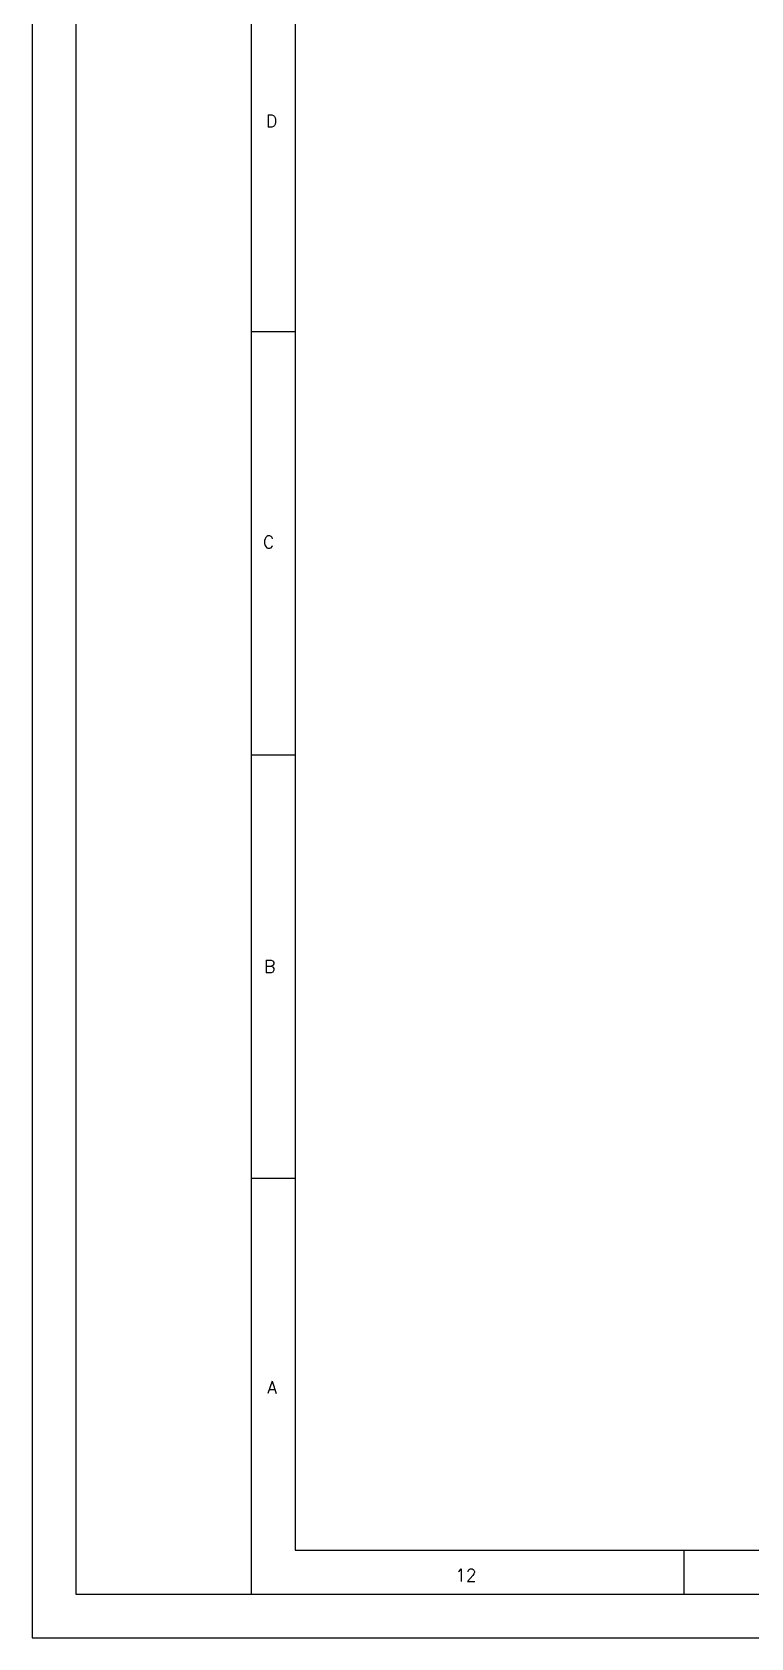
# Model space of a CAD drawing. Header units: millimetres. Extents: x -3092162 to 4513894, y -12317808 to 1849994.
# Drawn here: x -488275 to -465093, y -5918249 to -5866469 of the extents above; entities that cross this region are included whole.
import ezdxf
from ezdxf.enums import TextEntityAlignment as Align

# ---------------------------------------------------------------- set-up
doc = ezdxf.new("R2010")
doc.units = ezdxf.units.MM
doc.header["$LTSCALE"] = 2
doc.header["$MEASUREMENT"] = 0
doc.layers.add('formate', color=7, linetype='Continuous')
doc.styles.add('5555', font='romans.shx', dxfattribs={"height": 125})

# ---------------------------------------------------------------- blocks, each defined once
blk = doc.blocks.new('sdfs')
at = {"layer": 'formate', "color": 0}
for p, q in [((-2862742, -7666596), (-2862742, -7758881)), ((-2861643, -7667695), (-2861643, -7757783)), ((-2857250, -7667695), (-2857250, -7757783)), ((-2856152, -7668793), (-2856152, -7756684)), ((-2857250, -7726155), (-2856152, -7726155)), ((-2857250, -7736760), (-2856152, -7736760)), ((-2857234, -7747365), (-2856152, -7747365)), ((-2856152, -7756684), (-2734278, -7756684)), ((-2846411, -7756684), (-2846411, -7757783)), ((-2861643, -7757783), (-2733180, -7757783)), ((-2862742, -7758881), (-2732082, -7758881))]:
    blk.add_line(p, q, dxfattribs=at)
at = {"layer": 'formate', "color": 0, "style": '5555'}
for s, height, p in [('D', 311, (-2856740, -7721041)), ('C', 311, (-2856816, -7731588)), ('B', 311, (-2856787, -7742218)), ('A', 311, (-2856730, -7752760)), ('12', 310.7, (-2851874, -7757466))]:
    blk.add_text(s, height=height, dxfattribs=at).set_placement(p, align=Align.CENTER)

msp = doc.modelspace()

# ---------------------------------------------------------------- block references
at = {"layer": 'formate', "xscale": 1.287321868643671, "yscale": 1.287321868643671, "zscale": 1.287321868643671}
msp.add_blockref('sdfs', (3196994.4, 4069928.1), dxfattribs=at)

doc.saveas('drawing.dxf')
